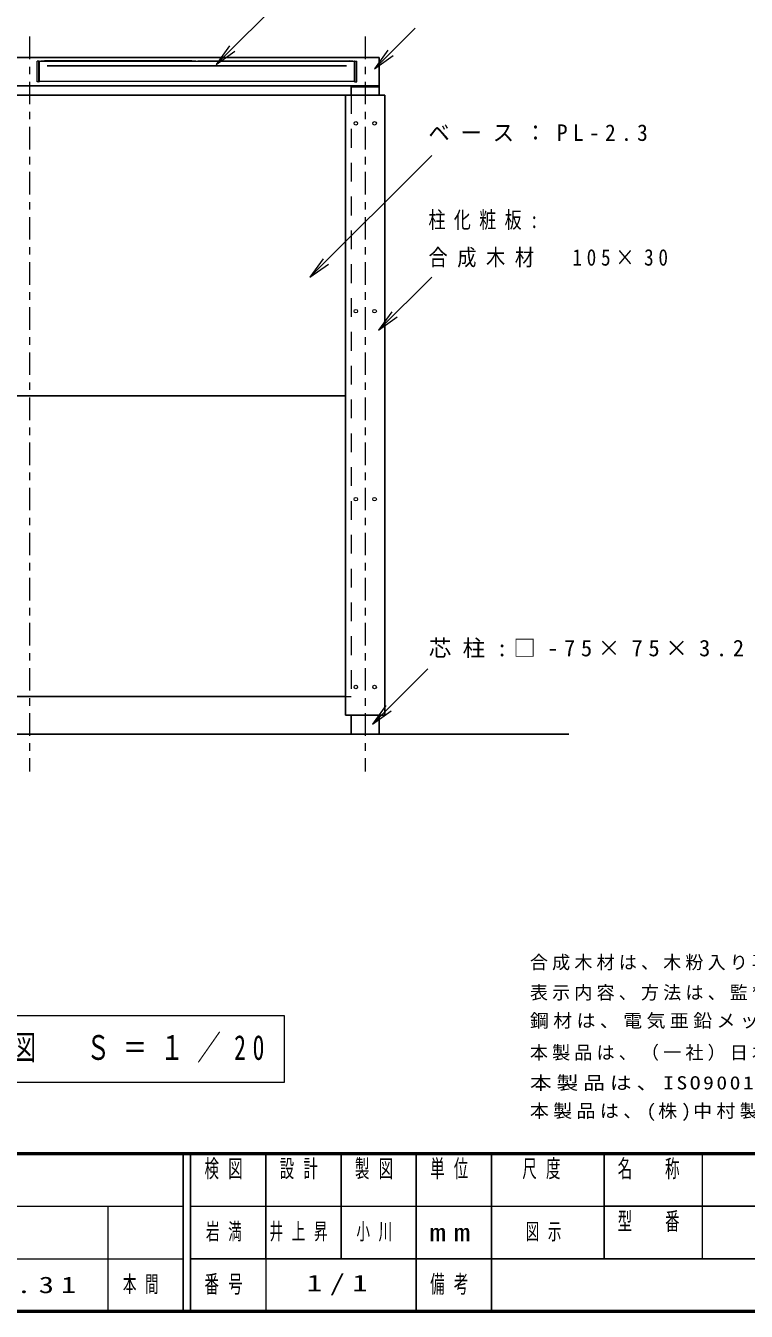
# Model space of a CAD drawing. Units: millimetres on the paper, scale 1:20. Extents: x -365 to 0, y 0 to 257.
# Drawn here: x -259.4 to -163.6, y 0 to 171 of the extents above; entities that cross this region are included whole.
import ezdxf

# ---------------------------------------------------------------- set-up
doc = ezdxf.new("R2010")
doc.units = ezdxf.units.MM
doc.linetypes.add('USER1', pattern=[4.5, 2.5, -2])
doc.linetypes.add('USER2', pattern=[6, 3, -1, 1, -1])
doc.layers.add('1_20', color=4, linetype='Continuous', lineweight=25)
doc.layers.add('NAKAMURA図枠', color=7, linetype='Continuous', lineweight=13)
doc.layers.add('99', color=7, linetype='Continuous')
doc.layers.add('CLASS1', color=7, linetype='Continuous')
doc.styles.add('ＭＳ ゴシック', font='')
doc.styles.get('ＭＳ ゴシック').set_extended_font_data('MS Gothic')

# ---------------------------------------------------------------- blocks, each defined once
blk = doc.blocks.new('open_arrow')
at = {"color": 0, "linetype": 'Continuous', "lineweight": -2}
blk.add_lwpolyline([(7.5, 1.25), (0, 0), (7.5, -1.25)], dxfattribs=at)

msp = doc.modelspace()

# ---------------------------------------------------------------- linework, layer by layer
at = {"layer": '1_20', "color": 7, "lineweight": 13}
for p, q in [((-234.087, 165.849), (-219.366, 180.57)), ((-213.058, 165.283), (-207.638, 170.702)), ((-257.914, 163.539), (-257.914, 166.289)), ((-257.663, 166.289), (-257.913, 166.289)), ((-257.613, 166.239), (-257.613, 163.589)), ((-257.613, 166.239), (-257.613, 163.589)), ((-215.714, 166.239), (-257.613, 166.239)), ((-257.414, 166.289), (-256.914, 166.339)), ((-257.414, 166.289), (-257.414, 166.239)), ((-237.314, 166.339), (-256.914, 166.339)), ((-236.814, 166.289), (-237.314, 166.339)), ((-236.814, 166.289), (-236.814, 166.239)), ((-236.514, 166.289), (-236.014, 166.339)), ((-236.514, 166.289), (-236.514, 166.239)), ((-236.014, 166.339), (-216.414, 166.339)), ((-215.914, 166.289), (-216.414, 166.339)), ((-215.914, 166.289), (-215.914, 166.239)), ((-215.714, 166.239), (-215.714, 163.589)), ((-215.664, 166.289), (-215.414, 166.289)), ((-215.414, 163.539), (-215.414, 166.289)), ((-257.663, 163.539), (-257.913, 163.539)), ((-215.714, 163.589), (-257.613, 163.589)), ((-215.664, 163.539), (-215.414, 163.539)), ((-221.627, 137.548), (-205.423, 153.752)), ((-212.507, 130.502), (-205.436, 137.573)), ((-213.308, 78.104), (-205.951, 85.461)), ((-225.014, 39.301), (-272.814, 39.301)), ((-225.014, 30.501), (-225.014, 39.301)), ((-272.814, 30.501), (-225.014, 30.501))]:
    msp.add_line(p, q, dxfattribs=at)
at = {"layer": '1_20', "color": 7, "linetype": 'USER2', "lineweight": 13}
for p, q in [((-258.914, 169.564), (-258.914, 71.815)), ((-214.289, 169.564), (-214.289, 71.815))]:
    msp.add_line(p, q, dxfattribs=at)
at = {"layer": '1_20', "color": 7}
for p, q in [((-305.414, 166.789), (-212.414, 166.789)), ((-212.414, 161.789), (-212.414, 166.789)), ((-305.414, 163.039), (-212.414, 163.039)), ((-216.164, 161.789), (-216.164, 163.039)), ((-216.164, 162.879), (-212.414, 162.879)), ((-300.914, 161.789), (-216.914, 161.789)), ((-300.789, 121.789), (-217.039, 121.789)), ((-300.914, 81.789), (-216.914, 81.789)), ((-216.164, 79.289), (-216.164, 76.789)), ((-212.414, 79.289), (-212.414, 76.789)), ((-301.664, 76.789), (-187.222, 76.789))]:
    msp.add_line(p, q, dxfattribs=at)
at = {"layer": '1_20'}
for p, q in [((-257.613, 166.289), (-257.663, 166.289)), ((-257.663, 163.539), (-257.663, 166.289)), ((-257.613, 163.539), (-257.613, 166.289)), ((-257.414, 166.289), (-236.814, 166.289)), ((-215.914, 166.289), (-236.514, 166.289)), ((-215.714, 166.289), (-215.664, 166.289)), ((-215.714, 163.539), (-215.714, 166.289)), ((-215.664, 163.539), (-215.664, 166.289)), ((-216.761, 165.669), (-256.565, 165.669)), ((-257.663, 163.539), (-257.613, 163.539)), ((-215.664, 163.539), (-215.714, 163.539))]:
    msp.add_line(p, q, dxfattribs=at)
at = {"layer": '1_20', "color": 131}
for p, q in [((-216.914, 161.789), (-211.664, 161.789)), ((-216.914, 161.789), (-216.914, 79.289)), ((-211.664, 161.789), (-211.664, 79.289)), ((-216.914, 79.289), (-211.664, 79.289))]:
    msp.add_line(p, q, dxfattribs=at)
at = {"layer": '1_20', "color": 7, "linetype": 'USER1', "lineweight": 13}
for p in [(-216.164, 161.789), (-216.914, 81.789)]:
    msp.add_line(p, (-216.164, 81.789), dxfattribs=at)
at = {"layer": '1_20', "color": 7, "lineweight": 13}
for centre in [(-215.539, 158.039), (-213.039, 158.039), (-215.539, 133.039), (-213.039, 133.039), (-215.539, 108.039), (-213.039, 108.039), (-215.539, 83.039), (-213.039, 83.039)]:
    msp.add_circle(centre, 0.237, dxfattribs=at)
at = {"layer": 'NAKAMURA図枠', "lineweight": 50}
for p, q in [((-365, 21), (0, 21)), ((-365, 0), (0, 0))]:
    msp.add_line(p, q, dxfattribs=at)
at = {"layer": 'NAKAMURA図枠', "lineweight": 25}
for p, q in [((-238.5, 21), (-238.5, 0)), ((-237.5, 21), (-237.5, 0)), ((-227.5, 21), (-227.5, 7)), ((-217.5, 21), (-217.5, 7)), ((-207.5, 21), (-207.5, 0)), ((-197.5, 21), (-197.5, 7)), ((-182.5, 21), (-182.5, 7)), ((-182.5, 14), (-70, 14)), ((-237.5, 7), (0, 7)), ((-197.5, 7), (-197.5, 0))]:
    msp.add_line(p, q, dxfattribs=at)
at = {"layer": 'NAKAMURA図枠'}
for p, q in [((-169.5, 21), (-169.5, 7)), ((-365, 14), (-238.5, 14)), ((-248.5, 14), (-248.5, 0)), ((-237.5, 14), (-182.5, 14)), ((-365, 7), (-238.5, 7)), ((-227.5, 7), (-227.5, 0))]:
    msp.add_line(p, q, dxfattribs=at)

# ---------------------------------------------------------------- block references
at = {"layer": '1_20', "color": 7, "lineweight": 13, "xscale": 0.4, "yscale": 0.4, "rotation": 45}
for p in [(-234.087, 165.849), (-213.058, 165.283), (-221.627, 137.548), (-212.507, 130.502), (-213.308, 78.104)]:
    msp.add_blockref('open_arrow', p, dxfattribs=at)

# ---------------------------------------------------------------- texts
at = {"layer": '1_20', "color": 7, "style": 'ＭＳ ゴシック'}
for s, insert, char_height, attachment_point in [('\\T1.5;\\W0.95;ベース：PL-2.3', (-205.899, 156.752), 2.199, 4), ('\\T1.5;\\W0.75;柱化粧板:', (-205.873, 145.073), 2.199, 4), ('\\T1.5;\\W0.85;合成木材\u3000105×30', (-205.873, 140.073), 2.199, 4), ('\\T1.5;芯柱:□-75×75×3.2', (-205.842, 88.111), 2.199, 4), ('\\T1.56;\\W0.7;立面図\u3000Ｓ＝１／20', (-248.914, 34.901), 3.299, 5)]:
    msp.add_mtext(s, dxfattribs=dict(at, insert=insert, char_height=char_height, attachment_point=attachment_point))
at = {"layer": '99', "char_height": 2.199, "style": 'ＭＳ ゴシック'}
for s, insert, attachment_point in [('\\T1.64;\\W0.6;岩満', (-232.5, 10.5), 5), ('\\T1.64;\\W0.6;井上昇', (-227, 10.5), 4), ('\\T1.64;\\W0.6;小川', (-212.5, 10.5), 5), ('\\T1.64;\\W0.6;図示', (-190, 10.5), 5), ('\\T1.47;\\W1.35;19.01.31', (-275.5, 3.5), 4), ('\\T1.64;\\W0.6;本間', (-246.5, 3.5), 4), ('\\T1.5;\\W1.35;1/1', (-217.5, 3.5), 5)]:
    msp.add_mtext(s, dxfattribs=dict(at, insert=insert, attachment_point=attachment_point))
at = {"layer": 'CLASS1', "char_height": 1.76, "attachment_point": 7, "style": 'ＭＳ ゴシック'}
for s, insert in [('\\T1.23;合成木材は、木粉入り再生プラスチック（ポリプロピレン系、色：サンディーブラウン）とし、「再生有機系建材認定基準」適合品とする。', (-192.394, 45.315)), ('\\T1.23;表示内容、方法は、監督員と協議の上決定する。', (-192.394, 41.315)), ('\\T1.23;\\W1.05;鋼材は、電気亜鉛メッキ処理の上、ポリエステル樹脂粉体塗装(ダークグレー)仕上げとする。', (-192.394, 37.315)), ('\\T1.23;本製品は、（一社）日本公園施設業協会賠償責任保険加入製品とする。', (-192.394, 33.315)), ('\\T1.23;\\W1.2;本製品は、ISO9001認証取得企業製品とする。', (-192.394, 29.315)), ('\\T1.23;\\W1.05;本製品は、(株)中村製作所製品同等品以上とする。', (-192.394, 25.315))]:
    msp.add_mtext(s, dxfattribs=dict(at, insert=insert))
at = {"layer": 'NAKAMURA図枠', "char_height": 2.346, "style": 'ＭＳ ゴシック'}
for s, insert, attachment_point in [('\\T1.64;\\W0.6;検図', (-232.5, 20.167), 2), ('\\T1.64;\\W0.6;設計', (-222.5, 20.167), 2), ('\\T1.64;\\W0.6;製図', (-212.5, 20.167), 2), ('\\T1.64;\\W0.6;単位', (-202.5, 20.167), 2), ('\\T1.64;\\W0.6;尺度', (-190.25, 20.167), 2), ('\\T1.64;\\W0.6;名\u3000称', (-176, 20.167), 2), ('\\T1.64;\\W0.6;型\u3000番', (-176, 13.167), 2), ('\\T1.5;\\W1.35;mm', (-202.5, 10.5), 5), ('\\T1.64;\\W0.6;備考', (-202.5, 3.5), 5), ('\\T1.64;\\W0.6;番号', (-232.5, 3.5), 5)]:
    msp.add_mtext(s, dxfattribs=dict(at, insert=insert, attachment_point=attachment_point))

doc.saveas('drawing.dxf')
